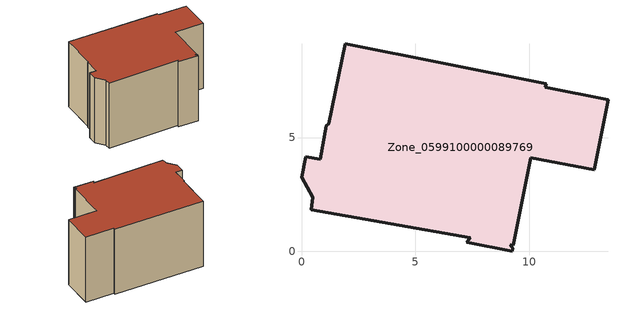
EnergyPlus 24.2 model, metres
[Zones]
Zone_0599100000089769
 floor ground (C_G): 7.43,0.6 0.43,1.83 0.51,2.38 0,3.25 0.18,4.16 0.83,4.04 1.09,5.53 1.2,5.6 1.92,9.12 10.75,7.36 10.72,7.21 13.47,6.67 12.86,3.58 10.07,4.1 9.31,0.27 9.16,0.29 9.28,0.12 9.26,0 7.27,0.4 z0
 wall outside (C_F): 12.86,3.58 13.47,6.67 10.72,7.21 10.75,7.36 1.92,9.12 1.2,5.6 1.09,5.53 0.83,4.04 0.18,4.16 0,3.25 0.51,2.38 0.43,1.83 7.43,0.6 7.27,0.4 9.26,0 9.28,0.12 9.16,0.29 9.31,0.27 10.07,4.1 12.86,3.58 z0:6.97
 roof outside (C_R): 0.43,1.83 7.43,0.6 7.27,0.4 9.26,0 9.28,0.12 9.16,0.29 9.31,0.27 10.07,4.1 12.86,3.58 13.47,6.67 10.72,7.21 10.75,7.36 1.92,9.12 1.2,5.6 1.09,5.53 0.83,4.04 0.18,4.16 0,3.25 0.51,2.38 z6.97
[BUILDING]
Pand.0599100000089769: North Axis=0; Terrain=City; Loads Convergence Tolerance Value=0.04; Temperature Convergence Tolerance Value=0.4; Solar Distribution=FullExterior; Maximum Number of Warmup Days=25; Minimum Number of Warmup Days=1
[Site:Location]
Rotterdam.The.Hague.AP_ZH_NLD Design_Conditions: Latitude=51.96; Longitude=4.45; Time Zone=1; Elevation=-4.5
[SITE:GROUNDTEMPERATURE:BUILDINGSURFACE]
18, 18, 18, 18, 18, 18, 18, 18, 18, 18, 18, 18
[MATERIAL] Thermal Absorptance=0.9; Solar Absorptance=0.7; Visible Absorptance=0.7
Name | Roughness | Thickness | Conductivity | Density | Specific Heat
G.D.1965 | MediumSmooth | 0.15 | 1 | 540 | 1210
F.D.1965 | Rough | 0.3 | 0.857143 | 1920 | 840
R.D.1965 | MediumRough | 0.2 | 0.08 | 1500 | 1000
[CONSTRUCTION]
C_G: G.D.1965
C_F: F.D.1965
C_R: R.D.1965
[ZONE]
Zone_0599100000089769: Type=1; Multiplier=1; Ceiling Height=Autocalculate; Volume=Autocalculate; Floor Area=autocalculate; Part of Total Floor Area=Yes
[ZONEINFILTRATION:DESIGNFLOWRATE]
Infil_Zone_0599100000089769: Zone or ZoneList or Space or SpaceList=Zone_0599100000089769; Schedule=AlwaysOn; Design Flow Rate Calculation Method=Flow/Area; Flow Rate per Floor Area=0.0042; Constant Term Coefficient=1; Temperature Term Coefficient=0; Velocity Term Coefficient=0; Velocity Squared Term Coefficient=0
[HVACTEMPLATE:ZONE:IDEALLOADSAIRSYSTEM]
Zone_0599100000089769: Maximum Heating Supply Air Temperature=50; Minimum Cooling Supply Air Temperature=13; Maximum Heating Supply Air Humidity Ratio=0.0156; Minimum Cooling Supply Air Humidity Ratio=0.0077; Heating Limit=NoLimit; Cooling Limit=NoLimit; Dehumidification Control Type=ConstantSensibleHeatRatio; Cooling Sensible Heat Ratio=0.7; Dehumidification Setpoint=60; Humidification Control Type=None; Humidification Setpoint=30; Outdoor Air Method=None; Outdoor Air Flow Rate per Person=0.00944; Outdoor Air Flow Rate per Zone Floor Area=0; Outdoor Air Flow Rate per Zone=0; Demand Controlled Ventilation Type=None; Outdoor Air Economizer Type=NoEconomizer; Heat Recovery Type=None; Sensible Heat Recovery Effectiveness=0.7; Latent Heat Recovery Effectiveness=0.65
[ZONECONTROL:THERMOSTAT]
ThermostatControl_Zone_0599100000089769: Zone or ZoneList=Zone_0599100000089769; Control Type Schedule=DualSetpointControlType; Control 1=Thermostat_Zone_0599100000089769; Temperature Difference Between Cutout And Setpoint=0
[THERMOSTATSETPOINT:DUALSETPOINT]
Thermostat_Zone_0599100000089769: Heating Setpoint Temperature Schedule=HeatingSetpoint_Zone_0599100000089769; Cooling Setpoint Temperature Schedule=CoolingSetpoint_Zone_0599100000089769
[SCHEDULE:COMPACT]
HeatingSetpoint_Zone_0599100000089769: Through: 12/31, For: AllDays, Until: 24:00, 21
CoolingSetpoint_Zone_0599100000089769: Through: 12/31, For: AllDays, Until: 24:00, 24
DualSetpointControlType: Through: 12/31, For: AllDays, Until: 24:00, 4
AlwaysOn: Through: 12/31, For: AllDays, Until: 24:00, 1
